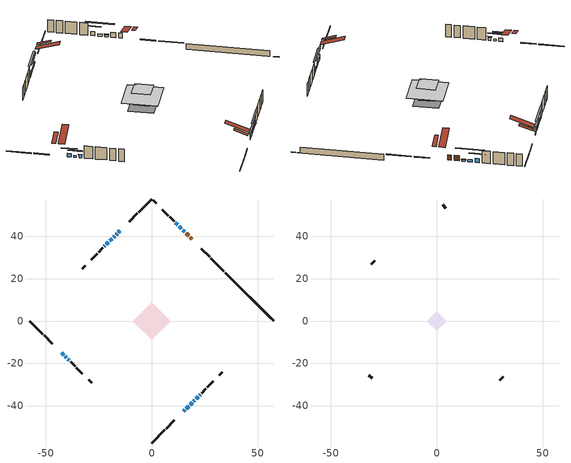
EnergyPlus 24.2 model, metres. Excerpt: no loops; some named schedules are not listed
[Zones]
conditioned space
 floor outside (Floor1 construction): -3.93,0 0,3.93 3.93,0 0,-3.93 z1.23
 floor adiabatic (AdiabaticFloorConstruction): -8.93,0 0,8.93 8.93,0 0,-8.93 z3.67
 floor foundation (Slab1 construction): -5.71,0.76 -0.76,5.71 5.71,-0.76 0.76,-5.71 z-1
 wall outside (RimJoist1 construction): 0,-57.63 6.19,-51.44 / -57.63,0 -51.44,-6.19 / 0,57.63 -6.19,51.44 / 34.12,23.5 27.94,29.69 z1.23:1.53
 wall outside (RimJoist2 construction): 6.84,-50.78 10.66,-46.96 / -50.78,-6.84 -46.96,-10.66 / -6.84,50.78 -10.66,46.96 / 27.28,30.35 23.46,34.17 z1.23:1.53
 wall outside (AdiabaticWallConstruction 1): 19.01,38.62 18.1,39.53 / 17.44,40.19 16.2,41.43 z1.23:3.26
 wall outside (AdiabaticWallConstruction): 15.54,42.08 14.68,42.95 z1.23:1.84; -15.11,42.51 -15.71,41.92 / -40.9,-16.72 -40.29,-17.33 z1.23:1.92; -16.36,41.26 -16.88,40.74 / 15.11,-42.51 15.63,-41.99 / 12.25,45.37 11.21,46.42 z1.23:2.81; -17.54,40.09 -18.03,39.6 / 14.02,43.6 12.91,44.72 / -18.68,38.94 -19.8,37.83 / 19.71,-37.92 20.26,-37.36 z1.23:2.09; 16.29,-41.34 17.44,-40.19 z1.23:2.65; 18.1,-39.53 19.05,-38.58 / -42.51,-15.11 -41.56,-16.07 z1.23:2.58; -39.64,-17.99 -38.99,-18.64 z1.23:2.37; -20.45,37.18 -21.46,36.17 / 20.92,-36.71 21.92,-35.7 z1.23:2.25; -22.11,35.51 -22.39,35.24 / 22.58,-35.05 22.86,-34.77 z1.23:2.45
 wall outside (Wall1 construction): 23.51,-34.11 25.59,-32.03 / -38.33,-19.29 -36.25,-21.37 / -23.05,34.58 -25.13,32.5 / 10.55,47.07 8.47,49.15 z1.23:6.11
 wall outside (Wall2 construction): 26.25,-31.37 29.09,-28.54 / -35.59,-22.03 -32.76,-24.87 / -25.78,31.84 -28.62,29.01 / 7.81,49.81 4.98,52.65 z1.23:6.11
 wall outside (Wall5 construction): 31.98,-25.65 33.41,-24.22 / -29.87,-27.76 -28.44,-29.19 / -31.51,26.11 -32.94,24.68 / 2.09,55.54 0.66,56.97 z1.23:6.11
 wall foundation (FoundationWall1 construction): 34.78,22.85,-1 34.78,22.85,1.23 55.34,2.28,1.23 55.34,2.28,-0.93 57.63,0,-0.93 57.63,0,-1
 window (WindowConstruction): 15.54,42.09 14.68,42.95 z1.23:1.84
 window (WindowConstruction 4): -15.11,42.51 -15.71,41.92 z1.23:1.92
 window (WindowConstruction 5): -16.36,41.26 -16.88,40.74 z1.23:2.81
 window (WindowConstruction 6): -17.54,40.09 -18.03,39.6 z1.23:2.09
 window (WindowConstruction 7): 15.11,-42.51 15.63,-41.99 z1.23:2.81
 window (WindowConstruction 8): 16.29,-41.34 17.44,-40.19 z1.23:2.65
 window (WindowConstruction 9): 18.1,-39.53 19.05,-38.58 z1.23:2.58
 window (WindowConstruction 10): -42.51,-15.11 -41.56,-16.07 z1.23:2.58
 window (WindowConstruction 11): -40.9,-16.72 -40.29,-17.33 z1.23:1.92
 window (WindowConstruction 12): -39.64,-17.99 -38.99,-18.64 z1.23:2.37
 window (WindowConstruction 15): 14.02,43.6 12.91,44.72 z1.23:2.09
 window (WindowConstruction 16): -18.68,38.94 -19.79,37.83 z1.23:2.09
 window (WindowConstruction 17): 19.71,-37.92 20.26,-37.36 z1.23:2.09
 window (WindowConstruction 1): -20.45,37.17 -21.46,36.17 z1.23:2.25
 window (WindowConstruction 2): 20.92,-36.71 21.92,-35.7 z1.23:2.25
 window (WindowConstruction 13): -22.11,35.51 -22.39,35.24 z1.23:2.45
 window (WindowConstruction 14): 22.58,-35.05 22.86,-34.77 z1.23:2.45
 window (WindowConstruction 3): 12.25,45.37 11.21,46.42 z1.23:2.81
 door (Door): 19.01,38.62 18.1,39.53 z1.23:3.26
 door (Door 1): 17.44,40.19 16.2,41.43 z1.23:3.26
 ceiling adiabatic (AdiabaticFloorConstruction): 0,-8.93 8.93,0 0,8.93 -8.93,0 z3.67
 roof outside (Roof1 construction): 12.23,-45.39,6.11 8.77,-41.93,7.74 7.86,-42.84,7.74 11.32,-46.3,6.11; -45.39,-12.23,6.11 -41.93,-8.77,7.74 -42.84,-7.86,7.74 -46.3,-11.32,6.11; -12.23,45.39,6.11 -8.77,41.93,7.74 -7.86,42.84,7.74 -11.32,46.3,6.11; 21.89,35.74,6.11 18.42,32.27,7.74 19.34,31.36,7.74 22.8,34.83,6.11
attic - vented
 floor to conditioned space (Floor2 construction Reversed): -4.66,0 0,4.66 4.66,0 0,-4.66 z6.11
 floor to conditioned space (Floor3 construction Reversed): -3.93,0 0,3.93 3.93,0 0,-3.93 z6.11
 wall outside (Wall3 construction): 29.74,-27.88 31.32,-26.3 / -32.1,-25.52 -30.52,-27.1 / -29.28,28.35 -30.86,26.77 / 4.32,53.3 2.74,54.88 z1.23:6.11
 roof outside (Roof2 construction): 14.46,-43.17,6.11 8.52,-37.23,8.9 6.96,-38.8,8.9 12.89,-44.73,6.11; -43.17,-14.46,6.11 -37.23,-8.52,8.9 -38.8,-6.96,8.9 -44.73,-12.89,6.11; -14.46,43.17,6.11 -8.52,37.23,8.9 -6.96,38.8,8.9 -12.89,44.73,6.11; 19.67,37.96,6.11 13.73,32.02,8.9 15.3,30.46,8.9 21.23,36.4,6.11
shading: 14.54,43.09 15.68,41.94 15.97,42.23 14.83,43.38 z2.04; -17.18,40.44 -13.63,43.99 -13.92,44.28 -17.47,40.73 z4.01; -18.36,39.26 -14.88,42.74 -15.17,43.03 -18.65,39.55 z4.9; -19.5,38.12 -16.06,41.56 -16.35,41.85 -19.8,38.41 z4.18; 17.11,-40.51 13.63,-43.99 13.92,-44.28 17.4,-40.8 z4.9; 18.92,-38.71 14.81,-42.81 15.1,-43.1 19.21,-39 z4.74; 20.53,-37.1 16.62,-41.01 16.91,-41.3 20.82,-37.39 z4.67; -40.08,-17.54 -43.99,-13.63 -44.28,-13.92 -40.37,-17.83 z4.67; -38.82,-18.81 -42.38,-15.24 -42.67,-15.53 -39.11,-19.1 z4.01; -38.85,-18.78 -39.78,-17.85 -40.07,-18.14 -39.14,-19.07 z2.57; 9.86,47.77 17.08,40.55 17.37,40.84 10.15,48.06 z6.41; -22.85,34.78 -15.63,42 -15.92,42.29 -23.14,35.07 z6.41; 23.32,-34.31 16.65,-40.97 16.94,-41.26 23.61,-34.6 z6.41; -21.6,36.03 -20.31,37.32 -20.6,37.61 -21.89,36.32 z2.45; 22.07,-35.56 20.78,-36.85 21.07,-37.14 22.36,-35.85 z2.45; 9.73,47.89 13.73,43.89 14.02,44.19 10.02,48.19 z4.9
[Building]
Building 1: Terrain=Suburbs
[Site:Location]
Quebec Intl AP_QC: Latitude {deg}=46.8; Longitude {deg}=-71.38; Time Zone {hr}=-5; Elevation {m}=74; Keep Site Location Information=Yes
[Site:GroundTemperature:Shallow]
0.0108218, -2.24938, -2.43038, -1.3578, 2.94801, 7.23376, 10.9493, 13.303, 13.5029, 11.5886, 7.96783, 3.81355
[Site:WaterMainsTemperature]
Calculation Method=Schedule; Temperature Schedule=mains temperature schedule
[Material] Roughness=Rough; Thermal Absorptance=0.9
Name | Thickness {m} | Conductivity {W/m-K} | Density {kg/m3} | Specific Heat {J/kg-K} | Solar Absorptance | Visible Absorptance
asphalt or fiberglass shingles | 0.00635 | 0.162714 | 1121.4 | 1465.45 | 0.4 | 0.4
ceiling loosefill ins | 0.0846667 | 0.0480833 | 16.02 | 1046.75 | 0.7 | 0.7
ceiling stud and cavity | 0.1397 | 0.387005 | 65.682 | 1177.47 | 0.7 | 0.7
ceiling stud and cavity 1 | 0.1397 | 0.0924676 | 65.682 | 1177.47 | 0.7 | 0.7
concrete 4.0 in. | 0.1016 | 1.803125 | 2242.8 | 837.4 | 0.7 | 0.7
concrete 8.0 in. | 0.2032 | 1.803125 | 2242.8 | 837.4 | 0.7 | 0.7
door material | 0.04445 | 0.0451087 | 512.64 | 1214.23 | 0.7 | 0.7
door material 1 | 0.04445 | 0.20624 | 512.64 | 1214.23 | 0.7 | 0.7
floor covering | 0.0127 | 0.0433444 | 54.468 | 1339.84 | 0.6 | 0.6
floor rigid ins; wall rigid ins 1 | 0.512978 | 0.029427 | 32.04 | 1214.23 | 0.7 | 0.7
floor stud and cavity | 0.1397 | 0.131311 | 92.3553 | 1139.71 | 0.7 | 0.7
floor stud and cavity 1 | 0.1397 | 1.75129 | 37.0049 | 1207.88 | 0.7 | 0.7
furniture material conditioned space 1 | 0.1524 | 0.115458 | 640.8 | 1214.23 | 0.6 | 0.6
gypsum board | 0.0127 | 0.160291 | 801 | 837.4 | 0.6 | 0.6
osb sheathing 0.5 in. | 0.0127 | 0.115458 | 512.64 | 1214.23 | 0.7 | 0.7
osb sheathing 0.75 in. | 0.01905 | 0.115458 | 512.64 | 1214.23 | 0.7 | 0.7
osb sheathing 2.0 in. | 0.0508 | 0.115458 | 512.64 | 1214.23 | 0.7 | 0.7
rim joist rigid ins; roof rigid ins; wall rigid ins | 0.051816 | 0.029427 | 32.04 | 1214.23 | 0.7 | 0.7
rim joist stud and cavity | 0.0508 | 0.171136 | 125.044 | 1163.47 | 0.6 | 0.6
rim joist stud and cavity 1 | 0.0508 | 0.145373 | 50.32683 | 1063.81 | 0.6 | 0.6
roof stud and cavity | 0.2032 | 0.574748 | 78.34581 | 1123.46 | 0.7 | 0.7
wall stud and cavity | 0.1397 | 0.270786 | 139.0536 | 1170.24 | 0.7 | 0.7
wall stud and cavity 1 | 0.1397 | 0.257598 | 139.0536 | 1170.24 | 0.7 | 0.7
wall stud and cavity 2 | 0.0889 | 6.1454 | 50.32683 | 1063.81 | 0.6 | 0.6
wall stud and cavity 3 | 0.1397 | 0.135891 | 139.0536 | 1170.24 | 0.7 | 0.7
wall stud and cavity 4 | 0.0889 | 0.380278 | 52.3479 | 1209.89 | 0.7 | 0.7
wall stud and cavity 5 | 0.0889 | 0.391764 | 83.0341 | 1211.67 | 0.7 | 0.7
wood siding | 0.0254 | 0.102417 | 544.68 | 1172.36 | 0.4 | 0.4
wood siding 1 | 0.00254 | 0.102417 | 544.68 | 1172.36 | 0.4 | 0.4
wood siding 2; wood siding 3; wood siding 4 | 0.0254 | 0.102417 | 544.68 | 1172.36 | 0.7 | 0.7
[WindowMaterial:SimpleGlazingSystem]
Name | U-Factor {W/m2-K} | Solar Heat Gain Coefficient
WindowMaterial | 3.07975 | 0.4
WindowMaterial 1 | 3.023535 | 0.5
WindowMaterial 10 | 5.47586 | 0.7
WindowMaterial 2 | 2.94291 | 0.65
WindowMaterial 3 | 3.04284 | 0.47
WindowMaterial 4 | 3.04 | 0.47
WindowMaterial 5 | 2.99003 | 0.54
WindowMaterial 6 | 2.95426 | 0.6
WindowMaterial 7 | 2.91111 | 0.67
WindowMaterial 8 | 3.00196 | 0.53
WindowMaterial 9 | 3.04568 | 0.44
[Construction]
AdiabaticFloorConstruction: floor stud and cavity 1, floor rigid ins, osb sheathing 0.75 in., floor covering
AdiabaticWallConstruction: wood siding 3, wall rigid ins 1, wall stud and cavity 4, gypsum board
AdiabaticWallConstruction 1: wood siding 4, wall rigid ins 1, wall stud and cavity 4, gypsum board
Door: door material
Door 1: door material 1
Floor1 construction: floor stud and cavity, osb sheathing 0.75 in., floor covering
Floor2 construction Reversed: gypsum board, ceiling stud and cavity, ceiling loosefill ins
Floor3 construction Reversed: gypsum board, ceiling stud and cavity 1, ceiling loosefill ins
FoundationWall1 construction: concrete 8.0 in.
furniture construction conditioned space 1: furniture material conditioned space 1
PartitionWallConstruction: gypsum board, wall stud and cavity 5, gypsum board
RimJoist1 construction: wood siding 2, rim joist rigid ins, osb sheathing 2.0 in., rim joist stud and cavity
RimJoist2 construction: wood siding 2, rim joist stud and cavity 1
Roof1 construction: asphalt or fiberglass shingles, roof rigid ins, osb sheathing 0.75 in., roof stud and cavity, gypsum board
Roof2 construction: asphalt or fiberglass shingles
Slab1 construction: concrete 4.0 in.
Wall1 construction: wood siding, wall rigid ins, osb sheathing 0.5 in., wall stud and cavity, gypsum board
Wall2 construction: wood siding, wall rigid ins, osb sheathing 0.5 in., wall stud and cavity 1, gypsum board
Wall3 construction: wood siding 1, wall stud and cavity 2
Wall5 construction: wood siding, osb sheathing 0.5 in., wall stud and cavity 3, gypsum board
WindowConstruction: WindowMaterial
WindowConstruction 1; WindowConstruction 2: WindowMaterial 1
WindowConstruction 10; WindowConstruction 9: WindowMaterial 7
WindowConstruction 11; WindowConstruction 6: WindowMaterial 4
WindowConstruction 12: WindowMaterial 8
WindowConstruction 13; WindowConstruction 14: WindowMaterial 9
WindowConstruction 15; WindowConstruction 16; WindowConstruction 17: WindowMaterial 10
WindowConstruction 3; WindowConstruction 5: WindowMaterial 2
WindowConstruction 4: WindowMaterial 3
WindowConstruction 7: WindowMaterial 5
WindowConstruction 8: WindowMaterial 6
[Zone] Multiplier=1; Part of Total Floor Area=Yes
Name | Volume {m3}
attic - vented | 33.7341
conditioned space | 507.5
[Space]
Name | Zone | Volume {m3}
attic - vented 1 | attic - vented | 33.7341
conditioned space 1 | conditioned space | 507.5
[ZoneInfiltration:EffectiveLeakageArea]
infil attic - vented 1: Zone or Space=attic - vented 1; Schedule=Always On Discrete; Effective Air Leakage Area {cm2}=2742.28; Stack Coefficient=0.000533691; Wind Coefficient=1.56086e-05
[ZoneMixing]
whole house fan mix: Zone or Space=attic - vented; Schedule=Always On Continuous; Design Flow Rate Calculation Method=Flow/Zone; Design Flow Rate {m3/s}=0; Source Zone or Space=conditioned space
[SurfaceProperty:ExposedFoundationPerimeter]
Slab1: Exposed Perimeter Calculation Method=TotalExposedPerimeter; Total Exposed Perimeter {m}=32.31
[InternalMass] Zone or ZoneList=conditioned space; Space or SpaceList=conditioned space 1
Name | Construction | Surface Area {m2}
furniture mass conditioned space 1 | furniture construction conditioned space 1 | 101.816
partition wall mass | PartitionWallConstruction | 254.54
[Lights]
interior lighting: Zone or ZoneList or Space or SpaceList=conditioned space 1; Schedule=interior lighting schedule; Design Level Calculation Method=LightingLevel; Lighting Level {W}=343.2; Return Air Fraction=0; Fraction Radiant=0.6; Fraction Visible=0.2; Fraction Replaceable=1
[People]
occupants: Zone or ZoneList or Space or SpaceList=conditioned space 1; Number of People Schedule=occupants schedule; Number of People Calculation Method=People; Number of People=3; Fraction Radiant=0.314171; Sensible Heat Fraction=0.56303; Activity Level Schedule=occupants activity schedule; Carbon Dioxide Generation Rate {m3/s-W}=0; Enable ASHRAE 55 Comfort Warnings=No; Mean Radiant Temperature Calculation Type=EnclosureAveraged
[ElectricEquipment] Zone or ZoneList or Space or SpaceList=conditioned space 1; Design Level Calculation Method=EquipmentLevel
Name | Schedule | Design Level {W} | Fraction Latent | Fraction Radiant | Fraction Lost
clothes dryer | clothes dryer schedule | 140.772 | 0.015 | 0.081 | 0.85
clothes washer | clothes washer schedule | 32.1985 | 0.03 | 0.162 | 0.7
cooking range | cooking range schedule | 215.147 | 0.08 | 0.432 | 0.2
dishwasher | dishwasher schedule | 66.8632 | 0.3 | 0.18 | 0.4
fridge | fridge schedule | 72.9452 | 0 | 0.6 | 0
mech vent house fan | mech vent house fan schedule | 0 | 0 | 0 | 1
mech vent house fan cfis | mech vent house fan cfis schedule | 0 | 0 | 0 | 0
mech vent range fan 0 | mech vent range fan 0 schedule | 57 | 0 | 0 | 1
misc plug loads | misc plug loads schedule | 494.7 | 0.045 | 0.513 | 0.1
whole house fan | Always On Discrete | 0 | 0 | 0 | 1
[OtherEquipment] Zone or ZoneList or Space or SpaceList=conditioned space 1; Design Level Calculation Method=EquipmentLevel
Name | Fuel Type | Schedule | Design Level {W} | Fraction Latent | Fraction Radiant | Fraction Lost
clothes dryer 1 | Electricity | clothes dryer schedule | 0 | 0.015 | 0.081 | 0.85
cooking range 1 | Electricity | cooking range schedule | 0 | 0.08 | 0.432 | 0.2
general water use latent | None | general water use schedule | 62.594 | 1 | 0 | 0
general water use sensible | None | general water use schedule | -61.6891 | 0 | 0.6 | 0
mech vent house fan latent load | None | Always On Discrete | 0 | 1 | 0 | 0
mech vent house fan sensible load | None | Always On Discrete | 0 | 0 | 0 | 0
water heater energy adjustment1 | Electricity | Always On Discrete | 0.01 | 0 | 0 | 1
[ZoneInfiltration:DesignFlowRate] Zone or ZoneList or Space or SpaceList=conditioned space 1; Schedule=Always On Discrete; Design Flow Rate Calculation Method=Flow/Zone; Design Flow Rate {m3/s}=0
infil flow; natural vent flow; whole house fan flow
[Foundation:Kiva]
Foundation Kiva 1: Initial Indoor Air Temperature {C}=18; Wall Height Above Grade {m}=1.23002; Wall Depth Below Slab {m}=0.2032
[Foundation:Kiva:Settings]
Soil Conductivity {W/m-K}=0.849921; Soil Density {kg/m3}=1842.3; Soil Specific Heat {J/kg-K}=418.7; Ground Solar Absorptivity=0.9; Ground Thermal Absorptivity=0.9; Ground Surface Roughness {m}=0.03; Far-Field Width {m}=40; Deep-Ground Boundary Condition=ZeroFlux; Deep-Ground Depth {m}=40; Minimum Cell Dimension {m}=0.2; Maximum Cell Growth Coefficient=3; Simulation Timestep=Timestep
[Exterior:Lights]
exterior lighting: Schedule=exterior lighting schedule; Design Level {W}=75.6
[Schedule:Constant]
Name | Hourly Value
Always On Continuous; mech vent house fan schedule; mech vent house fan cfis schedule; Always On Discrete | 1
occupants activity schedule | 117.228
fridge schedule | 0
[Schedule:Week:Daily]
interior lighting schedule Week Rule - Jan1-Jan27: interior lighting schedule day, interior lighting schedule day, interior lighting schedule day, interior lighting schedule day, interior lighting schedule day, interior lighting schedule day, interior lighting schedule day, interior lighting schedule default day, interior lighting schedule default day, interior lighting schedule default day, interior lighting schedule default day, interior lighting schedule default day
interior lighting schedule Week Rule - Jan28-Feb3: interior lighting schedule day, interior lighting schedule day, interior lighting schedule day, interior lighting schedule day, interior lighting schedule day 1, interior lighting schedule day 1, interior lighting schedule day 1, interior lighting schedule default day, interior lighting schedule default day, interior lighting schedule default day, interior lighting schedule default day, interior lighting schedule default day
interior lighting schedule Week Rule - Feb4-Feb24: interior lighting schedule day 1, interior lighting schedule day 1, interior lighting schedule day 1, interior lighting schedule day 1, interior lighting schedule day 1, interior lighting schedule day 1, interior lighting schedule day 1, interior lighting schedule default day, interior lighting schedule default day, interior lighting schedule default day, interior lighting schedule default day, interior lighting schedule default day
interior lighting schedule Week Rule - Feb25-Mar3: interior lighting schedule day 1, interior lighting schedule day 1, interior lighting schedule day 1, interior lighting schedule day 1, interior lighting schedule day 2, interior lighting schedule day 2, interior lighting schedule day 2, interior lighting schedule default day, interior lighting schedule default day, interior lighting schedule default day, interior lighting schedule default day, interior lighting schedule default day
interior lighting schedule Week Rule - Mar4-Mar31: interior lighting schedule day 2, interior lighting schedule day 2, interior lighting schedule day 2, interior lighting schedule day 2, interior lighting schedule day 2, interior lighting schedule day 2, interior lighting schedule day 2, interior lighting schedule default day, interior lighting schedule default day, interior lighting schedule default day, interior lighting schedule default day, interior lighting schedule default day
interior lighting schedule Week Rule - Apr1-Apr28: interior lighting schedule day 3, interior lighting schedule day 3, interior lighting schedule day 3, interior lighting schedule day 3, interior lighting schedule day 3, interior lighting schedule day 3, interior lighting schedule day 3, interior lighting schedule default day, interior lighting schedule default day, interior lighting schedule default day, interior lighting schedule default day, interior lighting schedule default day
interior lighting schedule Week Rule - Apr29-May5: interior lighting schedule day 3, interior lighting schedule day 3, interior lighting schedule day 4, interior lighting schedule day 4, interior lighting schedule day 4, interior lighting schedule day 4, interior lighting schedule day 4, interior lighting schedule default day, interior lighting schedule default day, interior lighting schedule default day, interior lighting schedule default day, interior lighting schedule default day
interior lighting schedule Week Rule - May6-May26: interior lighting schedule day 4, interior lighting schedule day 4, interior lighting schedule day 4, interior lighting schedule day 4, interior lighting schedule day 4, interior lighting schedule day 4, interior lighting schedule day 4, interior lighting schedule default day, interior lighting schedule default day, interior lighting schedule default day, interior lighting schedule default day, interior lighting schedule default day
interior lighting schedule Week Rule - May27-Jun2: interior lighting schedule day 4, interior lighting schedule day 4, interior lighting schedule day 4, interior lighting schedule day 4, interior lighting schedule day 4, interior lighting schedule day 5, interior lighting schedule day 5, interior lighting schedule default day, interior lighting schedule default day, interior lighting schedule default day, interior lighting schedule default day, interior lighting schedule default day
interior lighting schedule Week Rule - Jun3-Jun30: interior lighting schedule day 5, interior lighting schedule day 5, interior lighting schedule day 5, interior lighting schedule day 5, interior lighting schedule day 5, interior lighting schedule day 5, interior lighting schedule day 5, interior lighting schedule default day, interior lighting schedule default day, interior lighting schedule default day, interior lighting schedule default day, interior lighting schedule default day
interior lighting schedule Week Rule - Jul1-Jul28: interior lighting schedule day 6, interior lighting schedule day 6, interior lighting schedule day 6, interior lighting schedule day 6, interior lighting schedule day 6, interior lighting schedule day 6, interior lighting schedule day 6, interior lighting schedule default day, interior lighting schedule default day, interior lighting schedule default day, interior lighting schedule default day, interior lighting schedule default day
interior lighting schedule Week Rule - Jul29-Aug4: interior lighting schedule day 6, interior lighting schedule day 6, interior lighting schedule day 6, interior lighting schedule day 7, interior lighting schedule day 7, interior lighting schedule day 7, interior lighting schedule day 7, interior lighting schedule default day, interior lighting schedule default day, interior lighting schedule default day, interior lighting schedule default day, interior lighting schedule default day
interior lighting schedule Week Rule - Aug5-Aug25: interior lighting schedule day 7, interior lighting schedule day 7, interior lighting schedule day 7, interior lighting schedule day 7, interior lighting schedule day 7, interior lighting schedule day 7, interior lighting schedule day 7, interior lighting schedule default day, interior lighting schedule default day, interior lighting schedule default day, interior lighting schedule default day, interior lighting schedule default day
interior lighting schedule Week Rule - Aug26-Sep1: interior lighting schedule day 7, interior lighting schedule day 7, interior lighting schedule day 7, interior lighting schedule day 7, interior lighting schedule day 7, interior lighting schedule day 7, interior lighting schedule day 8, interior lighting schedule default day, interior lighting schedule default day, interior lighting schedule default day, interior lighting schedule default day, interior lighting schedule default day
interior lighting schedule Week Rule - Sep2-Sep29: interior lighting schedule day 8, interior lighting schedule day 8, interior lighting schedule day 8, interior lighting schedule day 8, interior lighting schedule day 8, interior lighting schedule day 8, interior lighting schedule day 8, interior lighting schedule default day, interior lighting schedule default day, interior lighting schedule default day, interior lighting schedule default day, interior lighting schedule default day
interior lighting schedule Week Rule - Sep30-Oct6: interior lighting schedule day 8, interior lighting schedule day 9, interior lighting schedule day 9, interior lighting schedule day 9, interior lighting schedule day 9, interior lighting schedule day 9, interior lighting schedule day 9, interior lighting schedule default day, interior lighting schedule default day, interior lighting schedule default day, interior lighting schedule default day, interior lighting schedule default day
interior lighting schedule Week Rule - Oct7-Oct27: interior lighting schedule day 9, interior lighting schedule day 9, interior lighting schedule day 9, interior lighting schedule day 9, interior lighting schedule day 9, interior lighting schedule day 9, interior lighting schedule day 9, interior lighting schedule default day, interior lighting schedule default day, interior lighting schedule default day, interior lighting schedule default day, interior lighting schedule default day
interior lighting schedule Week Rule - Oct28-Nov3: interior lighting schedule day 9, interior lighting schedule day 9, interior lighting schedule day 9, interior lighting schedule day 9, interior lighting schedule day 10, interior lighting schedule day 10, interior lighting schedule day 10, interior lighting schedule default day, interior lighting schedule default day, interior lighting schedule default day, interior lighting schedule default day, interior lighting schedule default day
interior lighting schedule Week Rule - Nov4-Nov24: interior lighting schedule day 10, interior lighting schedule day 10, interior lighting schedule day 10, interior lighting schedule day 10, interior lighting schedule day 10, interior lighting schedule day 10, interior lighting schedule day 10, interior lighting schedule default day, interior lighting schedule default day, interior lighting schedule default day, interior lighting schedule default day, interior lighting schedule default day
interior lighting schedule Week Rule - Nov25-Dec1: interior lighting schedule day 10, interior lighting schedule day 10, interior lighting schedule day 10, interior lighting schedule day 10, interior lighting schedule day 10, interior lighting schedule day 10, interior lighting schedule day 11, interior lighting schedule default day, interior lighting schedule default day, interior lighting schedule default day, interior lighting schedule default day, interior lighting schedule default day
interior lighting schedule Week Rule - Dec2-Dec31: interior lighting schedule day 11, interior lighting schedule day 11, interior lighting schedule day 11, interior lighting schedule day 11, interior lighting schedule day 11, interior lighting schedule day 11, interior lighting schedule day 11, interior lighting schedule default day, interior lighting schedule default day, interior lighting schedule default day, interior lighting schedule default day, interior lighting schedule default day
occupants schedule Week Rule - Jan1-Dec31: occupants schedule day, occupants schedule day, occupants schedule day, occupants schedule day, occupants schedule day, occupants schedule day, occupants schedule day, occupants schedule default day, occupants schedule default day, occupants schedule default day, occupants schedule default day, occupants schedule default day
clothes dryer schedule Week Rule - Jan1-Dec31: clothes dryer schedule day, clothes dryer schedule day, clothes dryer schedule day, clothes dryer schedule day, clothes dryer schedule day, clothes dryer schedule day, clothes dryer schedule day, clothes dryer schedule default day, clothes dryer schedule default day, clothes dryer schedule default day, clothes dryer schedule default day, clothes dryer schedule default day
clothes washer schedule Week Rule - Jan1-Dec31: clothes washer schedule day, clothes washer schedule day, clothes washer schedule day, clothes washer schedule day, clothes washer schedule day, clothes washer schedule day, clothes washer schedule day, clothes washer schedule default day, clothes washer schedule default day, clothes washer schedule default day, clothes washer schedule default day, clothes washer schedule default day
cooking range schedule Week Rule - Jan1-Dec31: cooking range schedule day, cooking range schedule day, cooking range schedule day, cooking range schedule day, cooking range schedule day, cooking range schedule day, cooking range schedule day, cooking range schedule default day, cooking range schedule default day, cooking range schedule default day, cooking range schedule default day, cooking range schedule default day
dishwasher schedule Week Rule - Jan1-Dec31: dishwasher schedule day, dishwasher schedule day, dishwasher schedule day, dishwasher schedule day, dishwasher schedule day, dishwasher schedule day, dishwasher schedule day, dishwasher schedule default day, dishwasher schedule default day, dishwasher schedule default day, dishwasher schedule default day, dishwasher schedule default day
mech vent range fan 0 schedule Week Rule - Jan1-Dec31: mech vent range fan 0 schedule day, mech vent range fan 0 schedule day, mech vent range fan 0 schedule day, mech vent range fan 0 schedule day, mech vent range fan 0 schedule day, mech vent range fan 0 schedule day, mech vent range fan 0 schedule day, mech vent range fan 0 schedule default day, mech vent range fan 0 schedule default day, mech vent range fan 0 schedule default day, mech vent range fan 0 schedule default day, mech vent range fan 0 schedule default day
misc plug loads schedule Week Rule - Jan1-Dec31: misc plug loads schedule day, misc plug loads schedule day, misc plug loads schedule day, misc plug loads schedule day, misc plug loads schedule day, misc plug loads schedule day, misc plug loads schedule day, misc plug loads schedule default day, misc plug loads schedule default day, misc plug loads schedule default day, misc plug loads schedule default day, misc plug loads schedule default day
general water use schedule Week Rule - Jan1-Dec31: general water use schedule day, general water use schedule day, general water use schedule day, general water use schedule day, general water use schedule day, general water use schedule day, general water use schedule day, general water use schedule default day, general water use schedule default day, general water use schedule default day, general water use schedule default day, general water use schedule default day
exterior lighting schedule Week Rule - Jan1-Jan27: exterior lighting schedule day, exterior lighting schedule day, exterior lighting schedule day, exterior lighting schedule day, exterior lighting schedule day, exterior lighting schedule day, exterior lighting schedule day, exterior lighting schedule default day, exterior lighting schedule default day, exterior lighting schedule default day, exterior lighting schedule default day, exterior lighting schedule default day
exterior lighting schedule Week Rule - Jan28-Feb3: exterior lighting schedule day, exterior lighting schedule day, exterior lighting schedule day, exterior lighting schedule day, exterior lighting schedule day 1, exterior lighting schedule day 1, exterior lighting schedule day 1, exterior lighting schedule default day, exterior lighting schedule default day, exterior lighting schedule default day, exterior lighting schedule default day, exterior lighting schedule default day
exterior lighting schedule Week Rule - Feb4-Feb24: exterior lighting schedule day 1, exterior lighting schedule day 1, exterior lighting schedule day 1, exterior lighting schedule day 1, exterior lighting schedule day 1, exterior lighting schedule day 1, exterior lighting schedule day 1, exterior lighting schedule default day, exterior lighting schedule default day, exterior lighting schedule default day, exterior lighting schedule default day, exterior lighting schedule default day
exterior lighting schedule Week Rule - Feb25-Mar3: exterior lighting schedule day 1, exterior lighting schedule day 1, exterior lighting schedule day 1, exterior lighting schedule day 1, exterior lighting schedule day 2, exterior lighting schedule day 2, exterior lighting schedule day 2, exterior lighting schedule default day, exterior lighting schedule default day, exterior lighting schedule default day, exterior lighting schedule default day, exterior lighting schedule default day
exterior lighting schedule Week Rule - Mar4-Mar31: exterior lighting schedule day 2, exterior lighting schedule day 2, exterior lighting schedule day 2, exterior lighting schedule day 2, exterior lighting schedule day 2, exterior lighting schedule day 2, exterior lighting schedule day 2, exterior lighting schedule default day, exterior lighting schedule default day, exterior lighting schedule default day, exterior lighting schedule default day, exterior lighting schedule default day
exterior lighting schedule Week Rule - Apr1-Apr28: exterior lighting schedule day 3, exterior lighting schedule day 3, exterior lighting schedule day 3, exterior lighting schedule day 3, exterior lighting schedule day 3, exterior lighting schedule day 3, exterior lighting schedule day 3, exterior lighting schedule default day, exterior lighting schedule default day, exterior lighting schedule default day, exterior lighting schedule default day, exterior lighting schedule default day
exterior lighting schedule Week Rule - Apr29-May5: exterior lighting schedule day 3, exterior lighting schedule day 3, exterior lighting schedule day 4, exterior lighting schedule day 4, exterior lighting schedule day 4, exterior lighting schedule day 4, exterior lighting schedule day 4, exterior lighting schedule default day, exterior lighting schedule default day, exterior lighting schedule default day, exterior lighting schedule default day, exterior lighting schedule default day
exterior lighting schedule Week Rule - May6-May26: exterior lighting schedule day 4, exterior lighting schedule day 4, exterior lighting schedule day 4, exterior lighting schedule day 4, exterior lighting schedule day 4, exterior lighting schedule day 4, exterior lighting schedule day 4, exterior lighting schedule default day, exterior lighting schedule default day, exterior lighting schedule default day, exterior lighting schedule default day, exterior lighting schedule default day
exterior lighting schedule Week Rule - May27-Jun2: exterior lighting schedule day 4, exterior lighting schedule day 4, exterior lighting schedule day 4, exterior lighting schedule day 4, exterior lighting schedule day 4, exterior lighting schedule day 5, exterior lighting schedule day 5, exterior lighting schedule default day, exterior lighting schedule default day, exterior lighting schedule default day, exterior lighting schedule default day, exterior lighting schedule default day
exterior lighting schedule Week Rule - Jun3-Jun30: exterior lighting schedule day 5, exterior lighting schedule day 5, exterior lighting schedule day 5, exterior lighting schedule day 5, exterior lighting schedule day 5, exterior lighting schedule day 5, exterior lighting schedule day 5, exterior lighting schedule default day, exterior lighting schedule default day, exterior lighting schedule default day, exterior lighting schedule default day, exterior lighting schedule default day
exterior lighting schedule Week Rule - Jul1-Jul28: exterior lighting schedule day 6, exterior lighting schedule day 6, exterior lighting schedule day 6, exterior lighting schedule day 6, exterior lighting schedule day 6, exterior lighting schedule day 6, exterior lighting schedule day 6, exterior lighting schedule default day, exterior lighting schedule default day, exterior lighting schedule default day, exterior lighting schedule default day, exterior lighting schedule default day
exterior lighting schedule Week Rule - Jul29-Aug4: exterior lighting schedule day 6, exterior lighting schedule day 6, exterior lighting schedule day 6, exterior lighting schedule day 7, exterior lighting schedule day 7, exterior lighting schedule day 7, exterior lighting schedule day 7, exterior lighting schedule default day, exterior lighting schedule default day, exterior lighting schedule default day, exterior lighting schedule default day, exterior lighting schedule default day
exterior lighting schedule Week Rule - Aug5-Aug25: exterior lighting schedule day 7, exterior lighting schedule day 7, exterior lighting schedule day 7, exterior lighting schedule day 7, exterior lighting schedule day 7, exterior lighting schedule day 7, exterior lighting schedule day 7, exterior lighting schedule default day, exterior lighting schedule default day, exterior lighting schedule default day, exterior lighting schedule default day, exterior lighting schedule default day
[Schedule:Year]
interior lighting schedule: interior lighting schedule Week Rule - Jan1-Jan27, 1, 1, 1, 27, interior lighting schedule Week Rule - Jan28-Feb3, 1, 28, 2, 3, interior lighting schedule Week Rule - Feb4-Feb24, 2, 4, 2, 24, interior lighting schedule Week Rule - Feb25-Mar3, 2, 25, 3, 3, interior lighting schedule Week Rule - Mar4-Mar31, 3, 4, 3, 31, interior lighting schedule Week Rule - Apr1-Apr28, 4, 1, 4, 28, interior lighting schedule Week Rule - Apr29-May5, 4, 29, 5, 5, interior lighting schedule Week Rule - May6-May26, 5, 6, 5, 26, interior lighting schedule Week Rule - May27-Jun2, 5, 27, 6, 2, interior lighting schedule Week Rule - Jun3-Jun30, 6, 3, 6, 30, interior lighting schedule Week Rule - Jul1-Jul28, 7, 1, 7, 28, interior lighting schedule Week Rule - Jul29-Aug4, 7, 29, 8, 4, interior lighting schedule Week Rule - Aug5-Aug25, 8, 5, 8, 25, interior lighting schedule Week Rule - Aug26-Sep1, 8, 26, 9, 1, interior lighting schedule Week Rule - Sep2-Sep29, 9, 2, 9, 29, interior lighting schedule Week Rule - Sep30-Oct6, 9, 30, 10, 6, interior lighting schedule Week Rule - Oct7-Oct27, 10, 7, 10, 27, interior lighting schedule Week Rule - Oct28-Nov3, 10, 28, 11, 3, interior lighting schedule Week Rule - Nov4-Nov24, 11, 4, 11, 24, interior lighting schedule Week Rule - Nov25-Dec1, 11, 25, 12, 1, interior lighting schedule Week Rule - Dec2-Dec31, 12, 2, 12, 31
occupants schedule: occupants schedule Week Rule - Jan1-Dec31, 1, 1, 12, 31
clothes dryer schedule: clothes dryer schedule Week Rule - Jan1-Dec31, 1, 1, 12, 31
clothes washer schedule: clothes washer schedule Week Rule - Jan1-Dec31, 1, 1, 12, 31
cooking range schedule: cooking range schedule Week Rule - Jan1-Dec31, 1, 1, 12, 31
dishwasher schedule: dishwasher schedule Week Rule - Jan1-Dec31, 1, 1, 12, 31
mech vent range fan 0 schedule: mech vent range fan 0 schedule Week Rule - Jan1-Dec31, 1, 1, 12, 31
misc plug loads schedule: misc plug loads schedule Week Rule - Jan1-Dec31, 1, 1, 12, 31
general water use schedule: general water use schedule Week Rule - Jan1-Dec31, 1, 1, 12, 31
exterior lighting schedule: exterior lighting schedule Week Rule - Jan1-Jan27, 1, 1, 1, 27, exterior lighting schedule Week Rule - Jan28-Feb3, 1, 28, 2, 3, exterior lighting schedule Week Rule - Feb4-Feb24, 2, 4, 2, 24, exterior lighting schedule Week Rule - Feb25-Mar3, 2, 25, 3, 3, exterior lighting schedule Week Rule - Mar4-Mar31, 3, 4, 3, 31, exterior lighting schedule Week Rule - Apr1-Apr28, 4, 1, 4, 28, exterior lighting schedule Week Rule - Apr29-May5, 4, 29, 5, 5, exterior lighting schedule Week Rule - May6-May26, 5, 6, 5, 26, exterior lighting schedule Week Rule - May27-Jun2, 5, 27, 6, 2, exterior lighting schedule Week Rule - Jun3-Jun30, 6, 3, 6, 30, exterior lighting schedule Week Rule - Jul1-Jul28, 7, 1, 7, 28, exterior lighting schedule Week Rule - Jul29-Aug4, 7, 29, 8, 4, exterior lighting schedule Week Rule - Aug5-Aug25, 8, 5, 8, 25, exterior lighting schedule Week Rule - Aug26-Sep1, 8, 26, 9, 1, exterior lighting schedule Week Rule - Sep2-Sep29, 9, 2, 9, 29, exterior lighting schedule Week Rule - Sep30-Oct6, 9, 30, 10, 6, exterior lighting schedule Week Rule - Oct7-Oct27, 10, 7, 10, 27, exterior lighting schedule Week Rule - Oct28-Nov3, 10, 28, 11, 3, exterior lighting schedule Week Rule - Nov4-Nov24, 11, 4, 11, 24, exterior lighting schedule Week Rule - Nov25-Dec1, 11, 25, 12, 1, exterior lighting schedule Week Rule - Dec2-Dec31, 12, 2, 12, 31
[Schedule:Compact]
mains temperature schedule: Through: 01/01, For: AllDays, Until: 24:00, 5.175, Through: 01/02, For: AllDays, Until: 24:00, 5.10167, Through: 01/03, For: AllDays, Until: 24:00, 5.02889, Through: 01/04, For: AllDays, Until: 24:00, 4.95778, Through: 01/05, For: AllDays, Until: 24:00, 4.88778, Through: 01/06, For: AllDays, Until: 24:00, 4.81833, Through: 01/07, For: AllDays, Until: 24:00, 4.75056, Through: 01/08, For: AllDays, Until: 24:00, 4.68389, Through: 01/09, For: AllDays, Until: 24:00, 4.61833, Through: 01/10, For: AllDays, Until: 24:00, 4.55389, Through: 01/11, For: AllDays, Until: 24:00, 4.49056, Through: 01/12, For: AllDays, Until: 24:00, 4.42889, Through: 01/13, For: AllDays, Until: 24:00, 4.36778, Through: 01/14, For: AllDays, Until: 24:00, 4.30889, Through: 01/15, For: AllDays, Until: 24:00, 4.25056, Through: 01/16, For: AllDays, Until: 24:00, 4.19389, Through: 01/17, For: AllDays, Until: 24:00, 4.13833, Through: 01/18, For: AllDays, Until: 24:00, 4.08444, Through: 01/19, For: AllDays, Until: 24:00, 4.03167, Through: 01/20, For: AllDays, Until: 24:00, 3.98056, Through: 01/21, For: AllDays, Until: 24:00, 3.93056, Through: 01/22, For: AllDays, Until: 24:00, 3.88222, Through: 01/23, For: AllDays, Until: 24:00, 3.835, Through: 01/24, For: AllDays, Until: 24:00, 3.78944, Through: 01/25, For: AllDays, Until: 24:00, 3.74556, Through: 01/26, For: AllDays, Until: 24:00, 3.70278, Through: 01/27, For: AllDays, Until: 24:00, 3.66167, Through: 01/28, For: AllDays, Until: 24:00, 3.62167, Through: 01/29, For: AllDays, Until: 24:00, 3.58389, Through: 01/30, For: AllDays, Until: 24:00, 3.54722, Through: 01/31, For: AllDays, Until: 24:00, 3.51167, Through: 02/01, For: AllDays, Until: 24:00, 3.47833, Through: 02/02, For: AllDays, Until: 24:00, 3.44611, Through: 02/03, For: AllDays, Until: 24:00, 3.41556, Through: 02/04, For: AllDays, Until: 24:00, 3.38667, Through: 02/05, For: AllDays, Until: 24:00, 3.35944, Through: 02/06, For: AllDays, Until: 24:00, 3.33389, Through: 02/07, For: AllDays, Until: 24:00, 3.30944, Through: 02/08, For: AllDays, Until: 24:00, 3.28667, Through: 02/09, For: AllDays, Until: 24:00, 3.26611, Through: 02/10, For: AllDays, Until: 24:00, 3.24667, Through: 02/11, For: AllDays, Until: 24:00, 3.22889, Through: 02/12, For: AllDays, Until: 24:00, 3.21278, Through: 02/13, For: AllDays, Until: 24:00, 3.19833, Through: 02/14, For: AllDays, Until: 24:00, 3.18556, Through: 02/15, For: AllDays, Until: 24:00, 3.17389, Through: 02/16, For: AllDays, Until: 24:00, 3.16444, Through: 02/17, For: AllDays, Until: 24:00, 3.15667, Through: 02/18, For: AllDays, Until: 24:00, 3.15056, Through: 02/19, For: AllDays, Until: 24:00, 3.14556, Through: 02/20, For: AllDays, Until: 24:00, 3.14278, Through: 02/21, For: AllDays, Until: 24:00, 3.14111, Through: 02/22, For: AllDays, Until: 24:00, 3.14167, Through: 02/23, For: AllDays, Until: 24:00, 3.14333, Through: 02/24, For: AllDays, Until: 24:00, 3.14722, Through: 02/25, For: AllDays, Until: 24:00, 3.15222, Through: 02/26, For: AllDays, Until: 24:00, 3.15944, Through: 02/27, For: AllDays, Until: 24:00, 3.16778, Through: 02/28, For: AllDays, Until: 24:00, 3.17778, Through: 03/01, For: AllDays, Until: 24:00, 3.18944, Through: 03/02, For: AllDays, Until: 24:00, 3.20333, Through: 03/03, For: AllDays, Until: 24:00, 3.21833, Through: 03/04, For: AllDays, Until: 24:00, 3.235, Through: 03/05, For: AllDays, Until: 24:00, 3.25333, Through: 03/06, For: AllDays, Until: 24:00, 3.27333, Through: 03/07, For: AllDays, Until: 24:00, 3.29444, Through: 03/08, For: AllDays, Until: 24:00, 3.31778, Through: 03/09, For: AllDays, Until: 24:00, 3.34222, Through: 03/10, For: AllDays, Until: 24:00, 3.36889, Through: 03/11, For: AllDays, Until: 24:00, 3.39667, Through: 03/12, For: AllDays, Until: 24:00, 3.42611, Through: 03/13, For: AllDays, Until: 24:00, 3.45722, Through: 03/14, For: AllDays, Until: 24:00, 3.49, Through: 03/15, For: AllDays, Until: 24:00, 3.52389, Through: 03/16, For: AllDays, Until: 24:00, 3.55944, Through: 03/17, For: AllDays, Until: 24:00, 3.59667, Through: 03/18, For: AllDays, Until: 24:00, 3.63556, Through: 03/19, For: AllDays, Until: 24:00, 3.67556, Through: 03/20, For: AllDays, Until: 24:00, 3.71722, Through: 03/21, For: AllDays, Until: 24:00, 3.76056, Through: 03/22, For: AllDays, Until: 24:00, 3.80556, Through: 03/23, For: AllDays, Until: 24:00, 3.85111, Through: 03/24, For: AllDays, Until: 24:00, 3.89889, Through: 03/25, For: AllDays, Until: 24:00, 3.94778, Through: 03/26, For: AllDays, Until: 24:00, 3.99833, Through: 03/27, For: AllDays, Until: 24:00, 4.05, Through: 03/28, For: AllDays, Until: 24:00, 4.10333, Through: 03/29, For: AllDays, Until: 24:00, 4.15778, Through: 03/30, For: AllDays, Until: 24:00, 4.21333, Through: 03/31, For: AllDays, Until: 24:00, 4.27056, Through: 04/01, For: AllDays, Until: 24:00, 4.32944, Through: 04/02, For: AllDays, Until: 24:00, 4.38889, Through: 04/03, For: AllDays, Until: 24:00, 4.45, Through: 04/04, For: AllDays, Until: 24:00, 4.51222, Through: 04/05, For: AllDays, Until: 24:00, 4.57611, Through: 04/06, For: AllDays, Until: 24:00, 4.64056, Through: 04/07, For: AllDays, Until: 24:00, 4.70667, Through: 04/08, For: AllDays, Until: 24:00, 4.77389, Through: 04/09, For: AllDays, Until: 24:00, 4.84222, Through: 04/10, For: AllDays, Until: 24:00, 4.91167, Through: 04/11, For: AllDays, Until: 24:00, 4.98278, Through: 04/12, For: AllDays, Until: 24:00, 5.05444, Through: 04/13, For: AllDays, Until: 24:00, 5.12722, Through: 04/14, For: AllDays, Until: 24:00, 5.20111, Through: 04/15, For: AllDays, Until: 24:00, 5.27611, Through: 04/16, For: AllDays, Until: 24:00, 5.35167, Through: 04/17, For: AllDays, Until: 24:00, 5.42889, Through: 04/18, For: AllDays, Until: 24:00, 5.50667, Through: 04/19, For: AllDays, Until: 24:00, 5.58556, Through: 04/20, For: AllDays, Until: 24:00, 5.665, Through: 04/21, For: AllDays, Until: 24:00, 5.74611, Through: 04/22, For: AllDays, Until: 24:00, 5.82722, Through: 04/23, For: AllDays, Until: 24:00, 5.91, Through: 04/24, For: AllDays, Until: 24:00, 5.99278, Through: 04/25, For: AllDays, Until: 24:00, 6.07722, Through: 04/26, For: AllDays, Until: 24:00, 6.16167, Through: 04/27, For: AllDays, Until: 24:00, 6.24722, Through: 04/28, For: AllDays, Until: 24:00, 6.33389, Through: 04/29, For: AllDays, Until: 24:00, 6.42056, Through: 04/30, For: AllDays, Until: 24:00, 6.50833, Through: 05/01, For: AllDays, Until: 24:00, 6.59667, Through: 05/02, For: AllDays, Until: 24:00, 6.68556, Through: 05/03, For: AllDays, Until: 24:00, 6.775, Through: 05/04, For: AllDays, Until: 24:00, 6.86556, Through: 05/05, For: AllDays, Until: 24:00, 6.95611, Through: 05/06, For: AllDays, Until: 24:00, 7.04722, Through: 05/07, For: AllDays, Until: 24:00, 7.13889, Through: 05/08, For: AllDays, Until: 24:00, 7.23111, Through: 05/09, For: AllDays, Until: 24:00, 7.32333, Through: 05/10, For: AllDays, Until: 24:00, 7.41667, Through: 05/11, For: AllDays, Until: 24:00, 7.51, Through: 05/12, For: AllDays, Until: 24:00, 7.60389, Through: 05/13, For: AllDays, Until: 24:00, 7.69778, Through: 05/14, For: AllDays, Until: 24:00, 7.79222, Through: 05/15, For: AllDays, Until: 24:00, 7.88667, Through: 05/16, For: AllDays, Until: 24:00, 7.98167, Through: 05/17, For: AllDays, Until: 24:00, 8.07667, Through: 05/18, For: AllDays, Until: 24:00, 8.17167, Through: 05/19, For: AllDays, Until: 24:00, 8.26722, Through: 05/20, For: AllDays, Until: 24:00, 8.36278, Through: 05/21, For: AllDays, Until: 24:00, 8.45833, Through: 05/22, For: AllDays, Until: 24:00, 8.55444, Through: 05/23, For: AllDays, Until: 24:00, 8.65, Through: 05/24, For: AllDays, Until: 24:00, 8.74611, Through: 05/25, For: AllDays, Until: 24:00, 8.84167, Through: 05/26, For: AllDays, Until: 24:00, 8.93722, Through: 05/27, For: AllDays, Until: 24:00, 9.03333, Through: 05/28, For: AllDays, Until: 24:00, 9.12889, Through: 05/29, For: AllDays, Until: 24:00, 9.22389, Through: 05/30, For: AllDays, Until: 24:00, 9.31944, Through: 05/31, For: AllDays, Until: 24:00, 9.41444, Through: 06/01, For: AllDays, Until: 24:00, 9.50944, Through: 06/02, For: AllDays, Until: 24:00, 9.60389, Through: 06/03, For: AllDays, Until: 24:00, 9.69833, Through: 06/04, For: AllDays, Until: 24:00, 9.79278, Through: 06/05, For: AllDays, Until: 24:00, 9.88667, Through: 06/06, For: AllDays, Until: 24:00, 9.98, Through: 06/07, For: AllDays, Until: 24:00, 10.0728, Through: 06/08, For: AllDays, Until: 24:00, 10.1656, Through: 06/09, For: AllDays, Until: 24:00, 10.2578, Through: 06/10, For: AllDays, Until: 24:00, 10.3494, Through: 06/11, For: AllDays, Until: 24:00, 10.4411, Through: 06/12, For: AllDays, Until: 24:00, 10.5317, Through: 06/13, For: AllDays, Until: 24:00, 10.6222, Through: 06/14, For: AllDays, Until: 24:00, 10.7117, Through: 06/15, For: AllDays, Until: 24:00, 10.8006, Through: 06/16, For: AllDays, Until: 24:00, 10.8889, Through: 06/17, For: AllDays, Until: 24:00, 10.9772, Through: 06/18, For: AllDays, Until: 24:00, 11.0639, Through: 06/19, For: AllDays, Until: 24:00, 11.1506, Through: 06/20, For: AllDays, Until: 24:00, 11.2361, Through: 06/21, For: AllDays, Until: 24:00, 11.3211, Through: 06/22, For: AllDays, Until: 24:00, 11.4056, Through: 06/23, For: AllDays, Until: 24:00, 11.4889, Through: 06/24, For: AllDays, Until: 24:00, 11.5711, Through: 06/25, For: AllDays, Until: 24:00, 11.6533, Through: 06/26, For: AllDays, Until: 24:00, 11.7339, Through: 06/27, For: AllDays, Until: 24:00, 11.8139, Through: 06/28, For: AllDays, Until: 24:00, 11.8928, Through: 06/29, For: AllDays, Until: 24:00, 11.9711, Through: 06/30, For: AllDays, Until: 24:00, 12.0483, Through: 07/01, For: AllDays, Until: 24:00, 12.1244, Through: 07/02, For: AllDays, Until: 24:00, 12.1994, Through: 07/03, For: AllDays, Until: 24:00, 12.2733, Through: 07/04, For: AllDays, Until: 24:00, 12.3467, Through: 07/05, For: AllDays, Until: 24:00, 12.4183, Through: 07/06, For: AllDays, Until: 24:00, 12.4894, Through: 07/07, For: AllDays, Until: 24:00, 12.5589, Through: 07/08, For: AllDays, Until: 24:00, 12.6278, Through: 07/09, For: AllDays, Until: 24:00, 12.695, Through: 07/10, For: AllDays, Until: 24:00, 12.7617, Through: 07/11, For: AllDays, Until: 24:00, 12.8267, Through: 07/12, For: AllDays, Until: 24:00, 12.8906, Through: 07/13, For: AllDays, Until: 24:00, 12.9528, Through: 07/14, For: AllDays, Until: 24:00, 13.0144, Through: 07/15, For: AllDays, Until: 24:00, 13.0744, Through: 07/16, For: AllDays, Until: 24:00, 13.1333, Through: 07/17, For: AllDays, Until: 24:00, 13.1906, Through: 07/18, For: AllDays, Until: 24:00, 13.2467, Through: 07/19, For: AllDays, Until: 24:00, 13.3017, Through: 07/20, For: AllDays, Until: 24:00, 13.355, Through: 07/21, For: AllDays, Until: 24:00, 13.4072, Through: 07/22, For: AllDays, Until: 24:00, 13.4578, Through: 07/23, For: AllDays, Until: 24:00, 13.5067, Through: 07/24, For: AllDays, Until: 24:00, 13.5544, Through: 07/25, For: AllDays, Until: 24:00, 13.6011, Through: 07/26, For: AllDays, Until: 24:00, 13.6461, Through: 07/27, For: AllDays, Until: 24:00, 13.6894, Through: 07/28, For: AllDays, Until: 24:00, 13.7317, Through: 07/29, For: AllDays, Until: 24:00, 13.7722, Through: 07/30, For: AllDays, Until: 24:00, 13.8111, Through: 07/31, For: AllDays, Until: 24:00, 13.8489, Through: 08/01, For: AllDays, Until: 24:00, 13.8844, Through: 08/02, For: AllDays, Until: 24:00, 13.9189, Through: 08/03, For: AllDays, Until: 24:00, 13.9522, Through: 08/04, For: AllDays, Until: 24:00, 13.9833, Through: 08/05, For: AllDays, Until: 24:00, 14.0133, Through: 08/06, For: AllDays, Until: 24:00, 14.0411, Through: 08/07, For: AllDays, Until: 24:00, 14.0678, Through: 08/08, For: AllDays, Until: 24:00, 14.0933, Through: 08/09, For: AllDays, Until: 24:00, 14.1167, Through: 08/10, For: AllDays, Until: 24:00, 14.1383, Through: 08/11, For: AllDays, Until: 24:00, 14.1589, Through: 08/12, For: AllDays, Until: 24:00, 14.1772, Through: 08/13, For: AllDays, Until: 24:00, 14.1944, Through: 08/14, For: AllDays, Until: 24:00, 14.21, Through: 08/15, For: AllDays, Until: 24:00, 14.2233, Through: 08/16, For: AllDays, Until: 24:00, 14.2356, Through: 08/17, For: AllDays, Until: 24:00, 14.2461, Through: 08/18, For: AllDays, Until: 24:00, 14.255, Through: 08/19, For: AllDays, Until: 24:00, 14.2622, Through: 08/20, For: AllDays, Until: 24:00, 14.2678, Through: 08/21, For: AllDays, Until: 24:00, 14.2717, Through: 08/22, For: AllDays, Until: 24:00, 14.2739, Through: 08/23, For: AllDays, Until: 24:00, 14.2744, Through: 08/24, For: AllDays, Until: 24:00, 14.2733, Through: 08/25, For: AllDays, Until: 24:00, 14.2711, Through: 08/26, For: AllDays, Until: 24:00, 14.2667, Through: 08/27, For: AllDays, Until: 24:00, 14.2606, Through: 08/28, For: AllDays, Until: 24:00, 14.2528, Through: 08/29, For: AllDays, Until: 24:00, 14.2439, Through: 08/30, For: AllDays, Until: 24:00, 14.2328, Through: 08/31, For: AllDays, Until: 24:00, 14.2206, Through: 09/01, For: AllDays, Until: 24:00, 14.2061, Through: 09/02, For: AllDays, Until: 24:00, 14.1906, Through: 09/03, For: AllDays, Until: 24:00, 14.1728, Through: 09/04, For: AllDays, Until: 24:00, 14.1539, Through: 09/05, For: AllDays, Until: 24:00, 14.1333, Through: 09/06, For: AllDays, Until: 24:00, 14.1111, Through: 09/07, For: AllDays, Until: 24:00, 14.0872, Through: 09/08, For: AllDays, Until: 24:00, 14.0617, Through: 09/09, For: AllDays, Until: 24:00, 14.035, Through: 09/10, For: AllDays, Until: 24:00, 14.0061, Through: 09/11, For: AllDays, Until: 24:00, 13.9761, Through: 09/12, For: AllDays, Until: 24:00, 13.9444, Through: 09/13, For: AllDays, Until: 24:00, 13.9111, Through: 09/14, For: AllDays, Until: 24:00, 13.8761, Through: 09/15, For: AllDays, Until: 24:00, 13.84, Through: 09/16, For: AllDays, Until: 24:00, 13.8022, Through: 09/17, For: AllDays, Until: 24:00, 13.7628, Through: 09/18, For: AllDays, Until: 24:00, 13.7217, Through: 09/19, For: AllDays, Until: 24:00, 13.6794, Through: 09/20, For: AllDays, Until: 24:00, 13.6356, Through: 09/21, For: AllDays, Until: 24:00, 13.59, Through: 09/22, For: AllDays, Until: 24:00, 13.5433, Through: 09/23, For: AllDays, Until: 24:00, 13.4956, Through: 09/24, For: AllDays, Until: 24:00, 13.4456, Through: 09/25, For: AllDays, Until: 24:00, 13.395, Through: 09/26, For: AllDays, Until: 24:00, 13.3422, Through: 09/27, For: AllDays, Until: 24:00, 13.2883, Through: 09/28, For: AllDays, Until: 24:00, 13.2333, Through: 09/29, For: AllDays, Until: 24:00, 13.1772, Through: 09/30, For: AllDays, Until: 24:00, 13.1194, Through: 10/01, For: AllDays, Until: 24:00, 13.06, Through: 10/02, For: AllDays, Until: 24:00, 13, Through: 10/03, For: AllDays, Until: 24:00, 12.9383, Through: 10/04, For: AllDays, Until: 24:00, 12.8756, Through: 10/05, For: AllDays, Until: 24:00, 12.8111, Through: 10/06, For: AllDays, Until: 24:00, 12.7456, Through: 10/07, For: AllDays, Until: 24:00, 12.6794, Through: 10/08, For: AllDays, Until: 24:00, 12.6117, Through: 10/09, For: AllDays, Until: 24:00, 12.5428, Through: 10/10, For: AllDays, Until: 24:00, 12.4728, Through: 10/11, For: AllDays, Until: 24:00, 12.4017, Through: 10/12, For: AllDays, Until: 24:00, 12.3294, Through: 10/13, For: AllDays, Until: 24:00, 12.2561, Through: 10/14, For: AllDays, Until: 24:00, 12.1817, Through: 10/15, For: AllDays, Until: 24:00, 12.1061, Through: 10/16, For: AllDays, Until: 24:00, 12.03, Through: 10/17, For: AllDays, Until: 24:00, 11.9528, Through: 10/18, For: AllDays, Until: 24:00, 11.8744, Through: 10/19, For: AllDays, Until: 24:00, 11.795, Through: 10/20, For: AllDays, Until: 24:00, 11.715, Through: 10/21, For: AllDays, Until: 24:00, 11.6339, Through: 10/22, For: AllDays, Until: 24:00, 11.5517, Through: 10/23, For: AllDays, Until: 24:00, 11.4689, Through: 10/24, For: AllDays, Until: 24:00, 11.3856, Through: 10/25, For: AllDays, Until: 24:00, 11.3011, Through: 10/26, For: AllDays, Until: 24:00, 11.2161, Through: 10/27, For: AllDays, Until: 24:00, 11.13, Through: 10/28, For: AllDays, Until: 24:00, 11.0433, Through: 10/29, For: AllDays, Until: 24:00, 10.9561, Through: 10/30, For: AllDays, Until: 24:00, 10.8683, Through: 10/31, For: AllDays, Until: 24:00, 10.7794, Through: 11/01, For: AllDays, Until: 24:00, 10.6906, Through: 11/02, For: AllDays, Until: 24:00, 10.6006, Through: 11/03, For: AllDays, Until: 24:00, 10.51, Through: 11/04, For: AllDays, Until: 24:00, 10.4194, Through: 11/05, For: AllDays, Until: 24:00, 10.3278, Through: 11/06, For: AllDays, Until: 24:00, 10.2361, Through: 11/07, For: AllDays, Until: 24:00, 10.1439, Through: 11/08, For: AllDays, Until: 24:00, 10.0511, Through: 11/09, For: AllDays, Until: 24:00, 9.95778, Through: 11/10, For: AllDays, Until: 24:00, 9.86444, Through: 11/11, For: AllDays, Until: 24:00, 9.77056, Through: 11/12, For: AllDays, Until: 24:00, 9.67611, Through: 11/13, For: AllDays, Until: 24:00, 9.58167, Through: 11/14, For: AllDays, Until: 24:00, 9.48722, Through: 11/15, For: AllDays, Until: 24:00, 9.39222, Through: 11/16, For: AllDays, Until: 24:00, 9.29667, Through: 11/17, For: AllDays, Until: 24:00, 9.20167, Through: 11/18, For: AllDays, Until: 24:00, 9.10611, Through: 11/19, For: AllDays, Until: 24:00, 9.01056, Through: 11/20, For: AllDays, Until: 24:00, 8.915, Through: 11/21, For: AllDays, Until: 24:00, 8.81889, Through: 11/22, For: AllDays, Until: 24:00, 8.72333, Through: 11/23, For: AllDays, Until: 24:00, 8.62722, Through: 11/24, For: AllDays, Until: 24:00, 8.53167, Through: 11/25, For: AllDays, Until: 24:00, 8.43611, Through: 11/26, For: AllDays, Until: 24:00, 8.34, Through: 11/27, For: AllDays, Until: 24:00, 8.245, Through: 11/28, For: AllDays, Until: 24:00, 8.14944, Through: 11/29, For: AllDays, Until: 24:00, 8.05389, Through: 11/30, For: AllDays, Until: 24:00, 7.95889, Through: 12/01, For: AllDays, Until: 24:00, 7.86444, Through: 12/02, For: AllDays, Until: 24:00, 7.76944, Through: 12/03, For: AllDays, Until: 24:00, 7.67556, Through: 12/04, For: AllDays, Until: 24:00, 7.58167, Through: 12/05, For: AllDays, Until: 24:00, 7.48778, Through: 12/06, For: AllDays, Until: 24:00, 7.39444, Through: 12/07, For: AllDays, Until: 24:00, 7.30167, Through: 12/08, For: AllDays, Until: 24:00, 7.20889, Through: 12/09, For: AllDays, Until: 24:00, 7.11722, Through: 12/10, For: AllDays, Until: 24:00, 7.02556, Through: 12/11, For: AllDays, Until: 24:00, 6.93444, Through: 12/12, For: AllDays, Until: 24:00, 6.84389, Through: 12/13, For: AllDays, Until: 24:00, 6.75389, Through: 12/14, For: AllDays, Until: 24:00, 6.66444, Through: 12/15, For: AllDays, Until: 24:00, 6.57556, Through: 12/16, For: AllDays, Until: 24:00, 6.48778, Through: 12/17, For: AllDays, Until: 24:00, 6.4, Through: 12/18, For: AllDays, Until: 24:00, 6.31333, Through: 12/19, For: AllDays, Until: 24:00, 6.22722, Through: 12/20, For: AllDays, Until: 24:00, 6.14167, Through: 12/21, For: AllDays, Until: 24:00, 6.05722, Through: 12/22, For: AllDays, Until: 24:00, 5.97333, Through: 12/23, For: AllDays, Until: 24:00, 5.89, Through: 12/24, For: AllDays, Until: 24:00, 5.80778, Through: 12/25, For: AllDays, Until: 24:00, 5.72667, Through: 12/26, For: AllDays, Until: 24:00, 5.64611, Through: 12/27, For: AllDays, Until: 24:00, 5.56667, Through: 12/28, For: AllDays, Until: 24:00, 5.48833, Through: 12/29, For: AllDays, Until: 24:00, 5.41056, Through: 12/30, For: AllDays, Until: 24:00, 5.33389, Through: 12/31, For: AllDays, Until: 24:00, 5.25778
